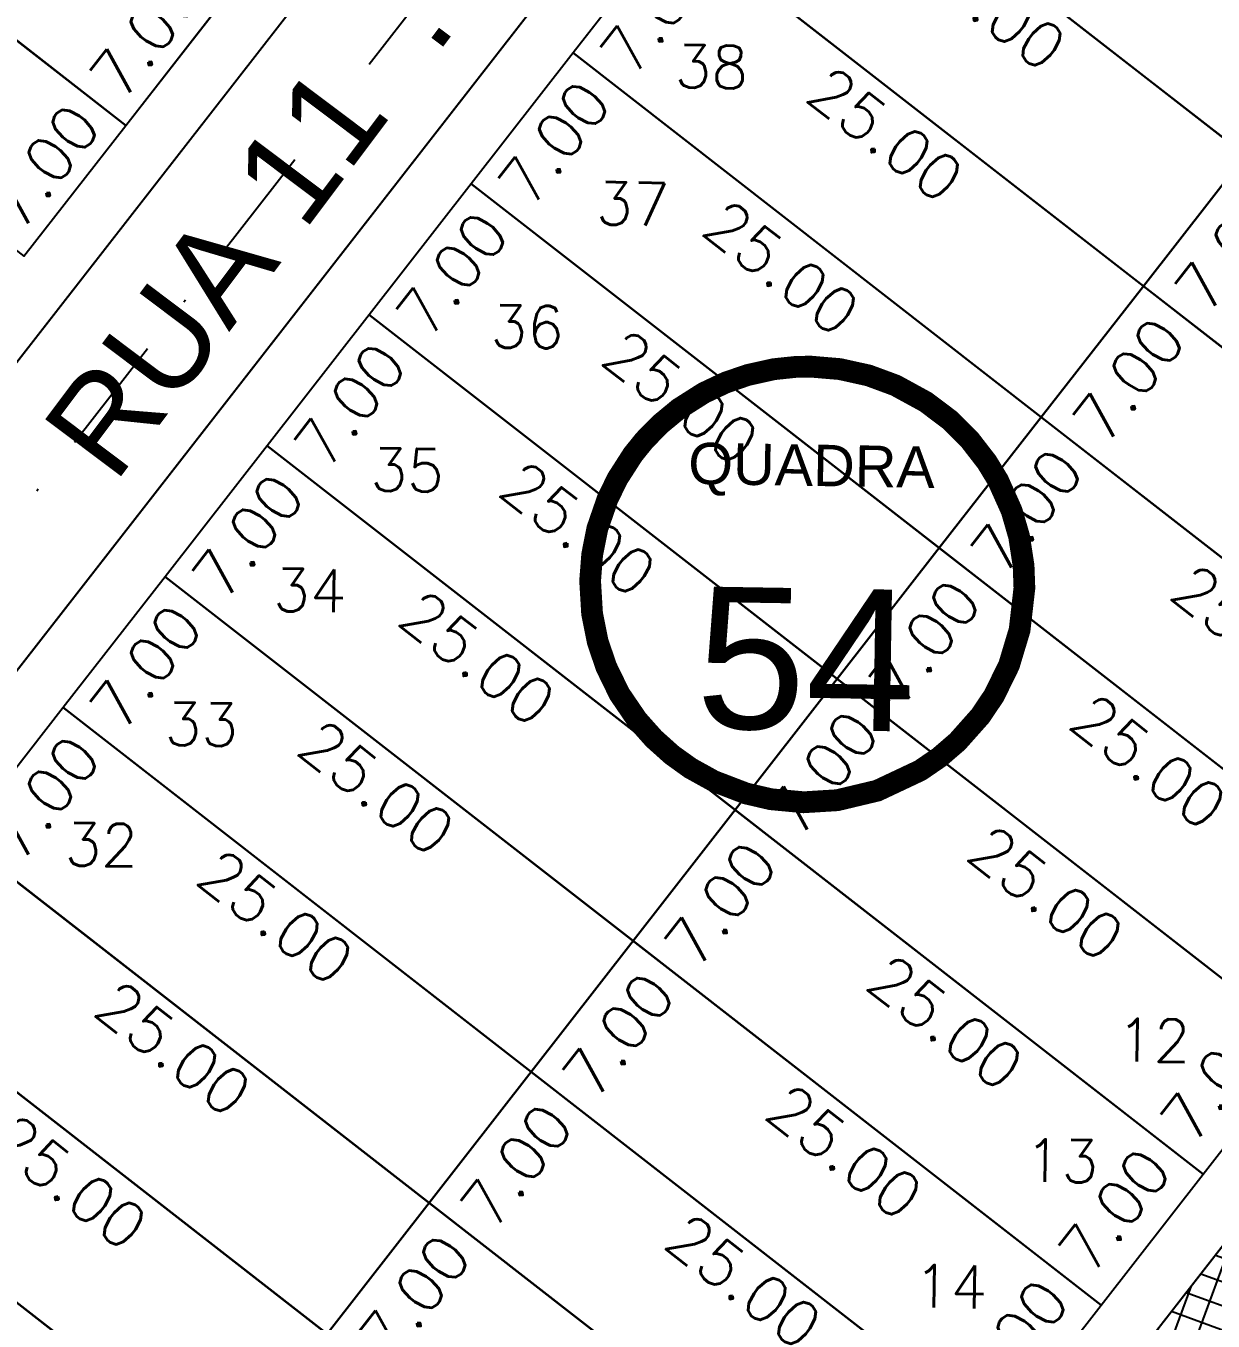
# Model space of a CAD drawing. Header units: millimetres. Extents: x -4430026 to 4783824, y 584 to 9593110.
# Drawn here: x 1982.4 to 2032.4, y 1016.2 to 1070.9 of the extents above; entities that cross this region are included whole.
import ezdxf
from ezdxf.enums import TextEntityAlignment as Align

# ---------------------------------------------------------------- set-up
doc = ezdxf.new("R2010")
doc.units = ezdxf.units.MM
doc.linetypes.add('CONTINUO', pattern=[0])
doc.linetypes.add('DASHDOT', pattern=[1, 0.5, -0.25, 0, -0.25])
for name, color, linetype in [('Bra-Rua Calçadas', 1, 'Continuous'), ('Calçada', 1, 'Continuous'), ('Cota', 8, 'Continuous'), ('EIXO DAS VIAS', 252, 'DASHDOT'), ('Lotes', 2, 'Continuous'), ('Nomes de Ruas', 3, 'Continuous'), ('Numero de lotes', 5, 'Continuous'), ('númeraçãoquadras', 4, 'Continuous'), ('Área Verde Alameda etc.', 92, 'Continuous'), ('Área Verde Geral', 98, 'Continuous')]:
    doc.layers.add(name, color=color, linetype=linetype)
doc.styles.add('arcad1', font='romans.shx')
doc.styles.add('ARIAL', font='arial.ttf', dxfattribs={"height": 0.25})
doc.styles.add('ROMANS', font='romans.shx')
doc.styles.add('STYLE1', font='sanss___.ttf')
doc.dimstyles.new('BOLA100', dxfattribs={"dimscale": 0, "dimtxt": 1.9, "dimasz": 0.18, "dimexe": 0.18, "dimexo": 0.063, "dimgap": 0, "dimtad": 1, "dimzin": 4, "dimdsep": 46, "dimtxsty": 'ROMANS', "dimcen": 0.09, "dimse1": 1, "dimse2": 1, "dimsd1": 1, "dimsd2": 1, "dimclrt": 256, "dimaunit": 1, "dimadec": 4, "dimazin": 0, "dimtfac": 1.2, "dimtix": 1, "dimtmove": 2, "dimatfit": 3, "dimfxl": 1, "dimtvp": 2, "dimtolj": 1, "dimtzin": 4, "dimarcsym": 0})
pattern_1 = [(69.82082076, (-350710.31295, -9590084.73025), (-0.894034063135, 0.32857167248), []), (159.82082076, (-350710.31295, -9590084.73025), (-0.32857167248, -0.894034063135), [])]

# ---------------------------------------------------------------- blocks, each defined once
blk = doc.blocks.new('*D2449')
at = {"layer": 'DEFPOINTS', "color": 0}
for p in [(1983.938, 1042.107), (1986.033, 1040.475), (1979.637, 1036.584)]:
    blk.add_point(p, dxfattribs=at)
at = {"layer": 'Cota', "insert": (1983.133, 1038.297), "char_height": 1.9, "attachment_point": 5, "rotation": 52.0936, "style": 'ROMANS'}
blk.add_mtext('\\A1;7.00', dxfattribs=at)
blk = doc.blocks.new('*D2450')
at = {"layer": 'DEFPOINTS', "color": 0}
for p in [(1988.239, 1047.63), (1990.334, 1045.998), (1983.938, 1042.107)]:
    blk.add_point(p, dxfattribs=at)
at = {"layer": 'Cota', "insert": (1987.434, 1043.821), "char_height": 1.9, "attachment_point": 5, "rotation": 52.0936, "style": 'ROMANS'}
blk.add_mtext('\\A1;7.00', dxfattribs=at)
blk = doc.blocks.new('*D2451')
at = {"layer": 'DEFPOINTS', "color": 0}
for p in [(1992.539, 1053.153), (1994.634, 1051.522), (1988.239, 1047.63)]:
    blk.add_point(p, dxfattribs=at)
at = {"layer": 'Cota', "insert": (1991.734, 1049.344), "char_height": 1.9, "attachment_point": 5, "rotation": 52.0936, "style": 'ROMANS'}
blk.add_mtext('\\A1;7.00', dxfattribs=at)
blk = doc.blocks.new('*D2452')
at = {"layer": 'DEFPOINTS', "color": 0}
for p in [(1996.84, 1058.676), (1998.935, 1057.045), (1992.539, 1053.153)]:
    blk.add_point(p, dxfattribs=at)
at = {"layer": 'Cota', "insert": (1996.035, 1054.867), "char_height": 1.9, "attachment_point": 5, "rotation": 52.0936, "style": 'ROMANS'}
blk.add_mtext('\\A1;7.00', dxfattribs=at)
blk = doc.blocks.new('*D2453')
at = {"layer": 'DEFPOINTS', "color": 0}
for p in [(2001.14, 1064.199), (2003.235, 1062.568), (1996.84, 1058.676)]:
    blk.add_point(p, dxfattribs=at)
at = {"layer": 'Cota', "insert": (2000.336, 1060.39), "char_height": 1.9, "attachment_point": 5, "rotation": 52.0936, "style": 'ROMANS'}
blk.add_mtext('\\A1;7.00', dxfattribs=at)
blk = doc.blocks.new('*D2454')
at = {"layer": 'DEFPOINTS', "color": 0}
for p in [(2005.441, 1069.722), (2007.536, 1068.091), (2001.14, 1064.199)]:
    blk.add_point(p, dxfattribs=at)
at = {"layer": 'Cota', "insert": (2004.636, 1065.913), "char_height": 1.9, "attachment_point": 5, "rotation": 52.0936, "style": 'ROMANS'}
blk.add_mtext('\\A1;7.00', dxfattribs=at)
blk = doc.blocks.new('*D2455')
at = {"layer": 'DEFPOINTS', "color": 0}
for p in [(2009.742, 1075.245), (2011.837, 1073.614), (2005.441, 1069.722)]:
    blk.add_point(p, dxfattribs=at)
at = {"layer": 'Cota', "insert": (2008.937, 1071.436), "char_height": 1.9, "attachment_point": 5, "rotation": 52.0936, "style": 'ROMANS'}
blk.add_mtext('\\A1;7.00', dxfattribs=at)
blk = doc.blocks.new('*D2510')
at = {"layer": 'DEFPOINTS', "color": 0}
for p in [(1986.025, 1067.097), (1986.583, 1066.663), (1982.282, 1061.14)]:
    blk.add_point(p, dxfattribs=at)
at = {"layer": 'Cota', "insert": (1983.125, 1064.919), "char_height": 1.9, "attachment_point": 5, "rotation": 52.0936, "style": 'ROMANS'}
blk.add_mtext('\\A1;7.00', dxfattribs=at)
blk = doc.blocks.new('*D2511')
at = {"layer": 'DEFPOINTS', "color": 0}
for p in [(1990.326, 1072.62), (1990.883, 1072.186), (1986.583, 1066.663)]:
    blk.add_point(p, dxfattribs=at)
at = {"layer": 'Cota', "insert": (1987.426, 1070.442), "char_height": 1.9, "attachment_point": 5, "rotation": 52.0936, "style": 'ROMANS'}
blk.add_mtext('\\A1;7.00', dxfattribs=at)
blk = doc.blocks.new('*D3019')
at = {"layer": 'DEFPOINTS', "color": 0}
for p in [(2014.042, 1080.768), (2012.475, 1078.755), (2033.768, 1065.409)]:
    blk.add_point(p, dxfattribs=at)
at = {"layer": 'Cota', "insert": (2022.921, 1071.825), "char_height": 1.9, "attachment_point": 5, "rotation": 322.0936, "style": 'ROMANS'}
blk.add_mtext('\\A1;25.00', dxfattribs=at)
blk = doc.blocks.new('*D3028')
at = {"layer": 'DEFPOINTS', "color": 0}
for p in [(2009.742, 1075.245), (2008.157, 1073.21), (2029.467, 1059.886)]:
    blk.add_point(p, dxfattribs=at)
at = {"layer": 'Cota', "insert": (2018.603, 1066.28), "char_height": 1.9, "attachment_point": 5, "rotation": 322.0936, "style": 'ROMANS'}
blk.add_mtext('\\A1;25.00', dxfattribs=at)
blk = doc.blocks.new('*D3037')
at = {"layer": 'DEFPOINTS', "color": 0}
for p in [(2005.441, 1069.722), (2003.773, 1067.58), (2025.166, 1054.363)]:
    blk.add_point(p, dxfattribs=at)
at = {"layer": 'Cota', "insert": (2014.219, 1060.649), "char_height": 1.9, "attachment_point": 5, "rotation": 322.0936, "style": 'ROMANS'}
blk.add_mtext('\\A1;25.00', dxfattribs=at)
blk = doc.blocks.new('*D3046')
at = {"layer": 'DEFPOINTS', "color": 0}
for p in [(2001.14, 1064.199), (1999.521, 1062.12), (2020.866, 1048.84)]:
    blk.add_point(p, dxfattribs=at)
at = {"layer": 'Cota', "insert": (2009.968, 1055.19), "char_height": 1.9, "attachment_point": 5, "rotation": 322.0936, "style": 'ROMANS'}
blk.add_mtext('\\A1;25.00', dxfattribs=at)
blk = doc.blocks.new('*D3055')
at = {"layer": 'DEFPOINTS', "color": 0}
for p in [(1996.84, 1058.676), (1995.204, 1056.575), (2016.565, 1043.317)]:
    blk.add_point(p, dxfattribs=at)
at = {"layer": 'Cota', "insert": (2005.65, 1049.645), "char_height": 1.9, "attachment_point": 5, "rotation": 322.0936, "style": 'ROMANS'}
blk.add_mtext('\\A1;25.00', dxfattribs=at)
blk = doc.blocks.new('*D3056')
at = {"layer": 'DEFPOINTS', "color": 0}
for p in [(1966.857, 1082.022), (1965.221, 1079.921), (1986.583, 1066.663)]:
    blk.add_point(p, dxfattribs=at)
at = {"layer": 'Cota', "insert": (1975.667, 1072.991), "char_height": 1.9, "attachment_point": 5, "rotation": 322.0936, "style": 'ROMANS'}
blk.add_mtext('\\A1;25.00', dxfattribs=at)
blk = doc.blocks.new('*D3064')
at = {"layer": 'DEFPOINTS', "color": 0}
for p in [(1992.539, 1053.153), (1990.959, 1051.123), (2012.265, 1037.794)]:
    blk.add_point(p, dxfattribs=at)
at = {"layer": 'Cota', "insert": (2001.405, 1044.193), "char_height": 1.9, "attachment_point": 5, "rotation": 322.0936, "style": 'ROMANS'}
blk.add_mtext('\\A1;25.00', dxfattribs=at)
blk = doc.blocks.new('*D3073')
at = {"layer": 'DEFPOINTS', "color": 0}
for p in [(1988.239, 1047.63), (1986.707, 1045.663), (2007.964, 1032.27)]:
    blk.add_point(p, dxfattribs=at)
at = {"layer": 'Cota', "insert": (1997.154, 1038.733), "char_height": 1.9, "attachment_point": 5, "rotation": 322.0936, "style": 'ROMANS'}
blk.add_mtext('\\A1;25.00', dxfattribs=at)
blk = doc.blocks.new('*D3082')
at = {"layer": 'DEFPOINTS', "color": 0}
for p in [(1983.938, 1042.107), (1982.456, 1040.203), (2003.663, 1026.747)]:
    blk.add_point(p, dxfattribs=at)
at = {"layer": 'Cota', "insert": (1992.902, 1033.273), "char_height": 1.9, "attachment_point": 5, "rotation": 322.0936, "style": 'ROMANS'}
blk.add_mtext('\\A1;25.00', dxfattribs=at)
blk = doc.blocks.new('*D3091')
at = {"layer": 'DEFPOINTS', "color": 0}
for p in [(1979.637, 1036.584), (1978.138, 1034.658), (1999.363, 1021.224)]:
    blk.add_point(p, dxfattribs=at)
at = {"layer": 'Cota', "insert": (1988.585, 1027.728), "char_height": 1.9, "attachment_point": 5, "rotation": 322.0936, "style": 'ROMANS'}
blk.add_mtext('\\A1;25.00', dxfattribs=at)
blk = doc.blocks.new('*D3103')
at = {"layer": 'DEFPOINTS', "color": 0}
for p in [(1975.337, 1031.06), (1973.754, 1029.028), (1995.062, 1015.701)]:
    blk.add_point(p, dxfattribs=at)
at = {"layer": 'Cota', "insert": (1984.201, 1022.098), "char_height": 1.9, "attachment_point": 5, "rotation": 322.0936, "style": 'ROMANS'}
blk.add_mtext('\\A1;25.00', dxfattribs=at)
blk = doc.blocks.new('*D3110')
at = {"layer": 'DEFPOINTS', "color": 0}
for p in [(1971.036, 1025.537), (1969.503, 1023.568), (1990.762, 1010.178)]:
    blk.add_point(p, dxfattribs=at)
at = {"layer": 'Cota', "insert": (1979.949, 1016.638), "char_height": 1.9, "attachment_point": 5, "rotation": 322.0936, "style": 'ROMANS'}
blk.add_mtext('\\A1;25.00', dxfattribs=at)
blk = doc.blocks.new('*D3117')
at = {"layer": 'DEFPOINTS', "color": 0}
for p in [(1966.736, 1020.014), (1965.119, 1017.938), (1986.461, 1004.655)]:
    blk.add_point(p, dxfattribs=at)
at = {"layer": 'Cota', "insert": (1975.565, 1011.008), "char_height": 1.9, "attachment_point": 5, "rotation": 322.0936, "style": 'ROMANS'}
blk.add_mtext('\\A1;25.00', dxfattribs=at)
blk = doc.blocks.new('*D5445')
at = {"layer": 'DEFPOINTS', "color": 0}
for p in [(2026.859, 1017.557), (2027.689, 1016.911), (2023.389, 1011.388)]:
    blk.add_point(p, dxfattribs=at)
at = {"layer": 'Cota', "insert": (2023.96, 1015.379), "char_height": 1.9, "attachment_point": 5, "rotation": 52.0936, "style": 'ROMANS'}
blk.add_mtext('\\A1;7.00', dxfattribs=at)
blk = doc.blocks.new('*D5446')
at = {"layer": 'DEFPOINTS', "color": 0}
for p in [(2031.16, 1023.08), (2031.99, 1022.434), (2027.689, 1016.911)]:
    blk.add_point(p, dxfattribs=at)
at = {"layer": 'Cota', "insert": (2028.26, 1020.903), "char_height": 1.9, "attachment_point": 5, "rotation": 52.0936, "style": 'ROMANS'}
blk.add_mtext('\\A1;7.00', dxfattribs=at)
blk = doc.blocks.new('*D5447')
at = {"layer": 'DEFPOINTS', "color": 0}
for p in [(2035.461, 1028.604), (2036.291, 1027.957), (2031.99, 1022.434)]:
    blk.add_point(p, dxfattribs=at)
at = {"layer": 'Cota', "insert": (2032.561, 1026.426), "char_height": 1.9, "attachment_point": 5, "rotation": 52.0936, "style": 'ROMANS'}
blk.add_mtext('\\A1;7.00', dxfattribs=at)
blk = doc.blocks.new('*D5458')
at = {"layer": 'DEFPOINTS', "color": 0}
for p in [(1999.363, 1021.224), (2001.652, 1019.442), (1995.062, 1015.701)]:
    blk.add_point(p, dxfattribs=at)
at = {"layer": 'Cota', "insert": (1998.752, 1017.264), "char_height": 1.9, "attachment_point": 5, "rotation": 52.0936, "style": 'ROMANS'}
blk.add_mtext('\\A1;7.00', dxfattribs=at)
blk = doc.blocks.new('*D5459')
at = {"layer": 'DEFPOINTS', "color": 0}
for p in [(2003.663, 1026.747), (2005.953, 1024.965), (1999.363, 1021.224)]:
    blk.add_point(p, dxfattribs=at)
at = {"layer": 'Cota', "insert": (2003.053, 1022.787), "char_height": 1.9, "attachment_point": 5, "rotation": 52.0936, "style": 'ROMANS'}
blk.add_mtext('\\A1;7.00', dxfattribs=at)
blk = doc.blocks.new('*D5460')
at = {"layer": 'DEFPOINTS', "color": 0}
for p in [(2007.964, 1032.27), (2010.253, 1030.488), (2003.663, 1026.747)]:
    blk.add_point(p, dxfattribs=at)
at = {"layer": 'Cota', "insert": (2007.353, 1028.31), "char_height": 1.9, "attachment_point": 5, "rotation": 52.0936, "style": 'ROMANS'}
blk.add_mtext('\\A1;7.00', dxfattribs=at)
blk = doc.blocks.new('*D5461')
at = {"layer": 'DEFPOINTS', "color": 0}
for p in [(2012.265, 1037.794), (2014.554, 1036.011), (2007.964, 1032.27)]:
    blk.add_point(p, dxfattribs=at)
at = {"layer": 'Cota', "insert": (2011.654, 1033.833), "char_height": 1.9, "attachment_point": 5, "rotation": 52.0936, "style": 'ROMANS'}
blk.add_mtext('\\A1;7.00', dxfattribs=at)
blk = doc.blocks.new('*D5462')
at = {"layer": 'DEFPOINTS', "color": 0}
for p in [(2016.565, 1043.317), (2018.854, 1041.534), (2012.265, 1037.794)]:
    blk.add_point(p, dxfattribs=at)
at = {"layer": 'Cota', "insert": (2015.955, 1039.356), "char_height": 1.9, "attachment_point": 5, "rotation": 52.0936, "style": 'ROMANS'}
blk.add_mtext('\\A1;7.00', dxfattribs=at)
blk = doc.blocks.new('*D5463')
at = {"layer": 'DEFPOINTS', "color": 0}
for p in [(2020.866, 1048.84), (2023.155, 1047.057), (2016.565, 1043.317)]:
    blk.add_point(p, dxfattribs=at)
at = {"layer": 'Cota', "insert": (2020.255, 1044.879), "char_height": 1.9, "attachment_point": 5, "rotation": 52.0936, "style": 'ROMANS'}
blk.add_mtext('\\A1;7.00', dxfattribs=at)
blk = doc.blocks.new('*D5464')
at = {"layer": 'DEFPOINTS', "color": 0}
for p in [(2025.166, 1054.363), (2027.456, 1052.58), (2020.866, 1048.84)]:
    blk.add_point(p, dxfattribs=at)
at = {"layer": 'Cota', "insert": (2024.556, 1050.402), "char_height": 1.9, "attachment_point": 5, "rotation": 52.0936, "style": 'ROMANS'}
blk.add_mtext('\\A1;7.00', dxfattribs=at)
blk = doc.blocks.new('*D5465')
at = {"layer": 'DEFPOINTS', "color": 0}
for p in [(2029.467, 1059.886), (2031.756, 1058.103), (2025.166, 1054.363)]:
    blk.add_point(p, dxfattribs=at)
at = {"layer": 'Cota', "insert": (2028.856, 1055.926), "char_height": 1.9, "attachment_point": 5, "rotation": 52.0936, "style": 'ROMANS'}
blk.add_mtext('\\A1;7.00', dxfattribs=at)
blk = doc.blocks.new('*D5466')
at = {"layer": 'DEFPOINTS', "color": 0}
for p in [(2033.768, 1065.409), (2036.057, 1063.627), (2029.467, 1059.886)]:
    blk.add_point(p, dxfattribs=at)
at = {"layer": 'Cota', "insert": (2033.157, 1061.449), "char_height": 1.9, "attachment_point": 5, "rotation": 52.0936, "style": 'ROMANS'}
blk.add_mtext('\\A1;7.00', dxfattribs=at)
blk = doc.blocks.new('*D5473')
at = {"layer": 'DEFPOINTS', "color": 0}
for p in [(2029.467, 1059.886), (2049.192, 1044.527), (2047.608, 1042.491)]:
    blk.add_point(p, dxfattribs=at)
at = {"layer": 'Cota', "insert": (2038.329, 1050.92), "char_height": 1.9, "attachment_point": 5, "rotation": 322.0936, "style": 'ROMANS'}
blk.add_mtext('\\A1;25.00', dxfattribs=at)
blk = doc.blocks.new('*D5474')
at = {"layer": 'DEFPOINTS', "color": 0}
for p in [(2025.166, 1054.363), (2044.892, 1039.003), (2043.223, 1036.861)]:
    blk.add_point(p, dxfattribs=at)
at = {"layer": 'Cota', "insert": (2033.944, 1045.29), "char_height": 1.9, "attachment_point": 5, "rotation": 322.0936, "style": 'ROMANS'}
blk.add_mtext('\\A1;25.00', dxfattribs=at)
blk = doc.blocks.new('*D5475')
at = {"layer": 'DEFPOINTS', "color": 0}
for p in [(2020.866, 1048.84), (2040.591, 1033.48), (2038.972, 1031.401)]:
    blk.add_point(p, dxfattribs=at)
at = {"layer": 'Cota', "insert": (2029.693, 1039.83), "char_height": 1.9, "attachment_point": 5, "rotation": 322.0936, "style": 'ROMANS'}
blk.add_mtext('\\A1;25.00', dxfattribs=at)
blk = doc.blocks.new('*D5476')
at = {"layer": 'DEFPOINTS', "color": 0}
for p in [(2016.565, 1043.317), (2036.291, 1027.957), (2034.654, 1025.856)]:
    blk.add_point(p, dxfattribs=at)
at = {"layer": 'Cota', "insert": (2025.375, 1034.285), "char_height": 1.9, "attachment_point": 5, "rotation": 322.0936, "style": 'ROMANS'}
blk.add_mtext('\\A1;25.00', dxfattribs=at)
blk = doc.blocks.new('*D5477')
at = {"layer": 'DEFPOINTS', "color": 0}
for p in [(2012.265, 1037.794), (2031.99, 1022.434), (2030.409, 1020.404)]:
    blk.add_point(p, dxfattribs=at)
at = {"layer": 'Cota', "insert": (2021.13, 1028.834), "char_height": 1.9, "attachment_point": 5, "rotation": 322.0936, "style": 'ROMANS'}
blk.add_mtext('\\A1;25.00', dxfattribs=at)
blk = doc.blocks.new('*D5478')
at = {"layer": 'DEFPOINTS', "color": 0}
for p in [(2007.964, 1032.27), (2027.689, 1016.911), (2026.158, 1014.944)]:
    blk.add_point(p, dxfattribs=at)
at = {"layer": 'Cota', "insert": (2016.879, 1023.374), "char_height": 1.9, "attachment_point": 5, "rotation": 322.0936, "style": 'ROMANS'}
blk.add_mtext('\\A1;25.00', dxfattribs=at)
blk = doc.blocks.new('*D5479')
at = {"layer": 'DEFPOINTS', "color": 0}
for p in [(2003.663, 1026.747), (2023.389, 1011.388), (2021.907, 1009.485)]:
    blk.add_point(p, dxfattribs=at)
at = {"layer": 'Cota', "insert": (2012.628, 1017.914), "char_height": 1.9, "attachment_point": 5, "rotation": 322.0936, "style": 'ROMANS'}
blk.add_mtext('\\A1;25.00', dxfattribs=at)
blk = doc.blocks.new('*D5480')
at = {"layer": 'DEFPOINTS', "color": 0}
for p in [(1999.363, 1021.224), (2019.088, 1005.865), (2017.589, 1003.94)]:
    blk.add_point(p, dxfattribs=at)
at = {"layer": 'Cota', "insert": (2008.31, 1012.369), "char_height": 1.9, "attachment_point": 5, "rotation": 322.0936, "style": 'ROMANS'}
blk.add_mtext('\\A1;25.00', dxfattribs=at)
blk = doc.blocks.new('*D7506')
at = {"layer": 'DEFPOINTS', "color": 0}
for p in [(2076.61, 1075.669), (2078.377, 1074.293), (1983.328, 955.871)]:
    blk.add_point(p, dxfattribs=at)
at = {"layer": 'Cota', "insert": (2024.153, 1005.728), "char_height": 1.9, "attachment_point": 5, "rotation": 52.0936, "style": 'ROMANS'}
blk.add_mtext('\\A1;151.83', dxfattribs=at)
blk = doc.blocks.new('*D7507')
at = {"layer": 'DEFPOINTS', "color": 0}
for p in [(2076.636, 1068.15), (2076.92, 1067.929), (1990.908, 957.467)]:
    blk.add_point(p, dxfattribs=at)
at = {"layer": 'Cota', "insert": (2032.881, 1013.503), "char_height": 1.9, "attachment_point": 5, "rotation": 52.0936, "style": 'ROMANS'}
blk.add_mtext('\\A1;140.00', dxfattribs=at)
blk = doc.blocks.new('*D7508')
at = {"layer": 'DEFPOINTS', "color": 0}
for p in [(2083.232, 1063.014), (2085.005, 1061.634), (1997.22, 952.552)]:
    blk.add_point(p, dxfattribs=at)
at = {"layer": 'Cota', "insert": (2034.573, 998.216), "char_height": 1.9, "attachment_point": 5, "rotation": 52.0936, "style": 'ROMANS'}
blk.add_mtext('\\A1;140.00', dxfattribs=at)
blk = doc.blocks.new('*D7509')
at = {"layer": 'DEFPOINTS', "color": 0}
for p in [(2090.51, 1064.845), (2090.812, 1064.61), (1997.531, 944.812)]:
    blk.add_point(p, dxfattribs=at)
at = {"layer": 'Cota', "insert": (2043.12, 1005.53), "char_height": 1.9, "attachment_point": 5, "rotation": 52.0936, "style": 'ROMANS'}
blk.add_mtext('\\A1;151.83', dxfattribs=at)
blk = doc.blocks.new('NUM_quadra')
at = {"color": 6, "const_width": 0.02}
blk.add_lwpolyline([(-0.0134, 0.1996), (-0.034, 0.1971), (-0.0579, 0.1914), (-0.0779, 0.1842), (-0.0981, 0.1743), (-0.1208, 0.1594), (-0.1377, 0.145), (-0.1521, 0.1299), (-0.1625, 0.1166), (-0.1764, 0.0942), (-0.1852, 0.0754), (-0.1941, 0.0483), (-0.1985, 0.0243), (-0.2, 0), (-0.1977, -0.0299), (-0.1921, -0.0556), (-0.1839, -0.0786), (-0.1713, -0.1033), (-0.1546, -0.1269), (-0.1389, -0.1439), (-0.1219, -0.1586), (-0.1046, -0.1705), (-0.0831, -0.1819), (-0.0531, -0.1928), (-0.0302, -0.1977), (0, -0.2), (0.0309, -0.1976), (0.0677, -0.1882), (0.1069, -0.169), (0.124, -0.1569), (0.1407, -0.1421), (0.1614, -0.1181), (0.1737, -0.0992), (0.187, -0.071), (0.1962, -0.0386), (0.2, 0), (0.1989, 0.0205), (0.1943, 0.0473), (0.1871, 0.0707), (0.1741, 0.0984), (0.1635, 0.1151), (0.1472, 0.1354), (0.1285, 0.1533), (0.1063, 0.1694), (0.0782, 0.1841), (0.0533, 0.1928), (0.0267, 0.1982), (0, 0.2)], close=True, dxfattribs=at)
blk.add_circle((0, 0), 0.2)
at = {"color": 3, "insert": (-0.1114, 0.1285), "char_height": 0.038, "width": 0.2663, "attachment_point": 1, "style": 'STYLE1'}
blk.add_mtext('\\fArial|b0|i0|c0|p34;QUADRA', dxfattribs=at)
at = {"color": 3, "style": 'STYLE1'}
blk.add_attdef('00', text='', height=0.13, dxfattribs=at).set_placement((0, -0.1335), align=Align.CENTER)

msp = doc.modelspace()

# ---------------------------------------------------------------- hatches: boundary and pattern name
at = {"layer": 'Área Verde Alameda etc.'}
h = msp.add_hatch(dxfattribs=at)
h.set_pattern_fill('ANSI37', color=256, scale=0.3, angle=24.8208, style=0)
h.set_pattern_definition(pattern_1)
edge = h.paths.add_edge_path()
edge.add_line((2076.61, 1075.669), (1983.328, 955.871))
edge.add_arc((1986.174, 961.153), 6, 241.6876, 322.0936)
edge.add_line((1990.908, 957.467), (2076.92, 1067.929))
edge.add_arc((2072.186, 1071.615), 6, 322.0936, 402.4995)
h = msp.add_hatch(dxfattribs=at)
h.set_pattern_fill('ANSI37', color=256, scale=0.3, angle=24.8208, style=0)
h.set_pattern_definition(pattern_1)
edge = h.paths.add_edge_path()
edge.add_line((2083.232, 1063.014), (1997.22, 952.552))
edge.add_arc((2001.954, 948.865), 6, 142.0936, 222.4995)
edge.add_line((1997.531, 944.812), (2090.812, 1064.61))
edge.add_arc((2087.967, 1059.328), 6, 61.6876, 142.0936)
at = {"layer": 'Área Verde Geral'}
h = msp.add_hatch(dxfattribs=at)
h.set_pattern_fill('ANSI37', color=256, scale=0.3, angle=24.8208, style=0)
h.set_pattern_definition(pattern_1)
edge = h.paths.add_edge_path()
edge.add_arc((1861.562, 1234.994), 4, 359.7053, 412.0936)
edge.add_line((1864.02, 1238.15), (1765.654, 1314.743))
edge.add_arc((1739.476, 1280.231), 43.318, 52.8195, 53.5339)
edge.add_arc((1741.08, 1283.174), 40, 52.0936, 52.876, ccw=False)
edge.add_arc((1741.08, 1283.174), 40, 52.0936, 52.876)
edge.add_arc((1739.476, 1280.231), 43.318, 53.5339, 69.2858)
edge.add_arc((1741.08, 1283.174), 40, 69.9437, 89.9358)
edge.add_arc((1741.601, 1286.125), 37.052, 90.7085, 90.7367, ccw=False)
edge.add_line((1741.143, 1323.174), (1697.985, 1323.396))
edge.add_line((1697.985, 1323.396), (1694.053, 1315.273))
edge.add_line((1694.053, 1315.273), (1807.75, 1178.603))
edge.add_line((1807.75, 1178.603), (1894.98, 896.706))
edge.add_line((1894.98, 896.706), (1950.571, 824.298))
edge.add_line((1950.571, 824.298), (2017.449, 783.626))
edge.add_line((2017.449, 783.626), (2115.572, 797.537))
edge.add_line((2115.572, 797.537), (2114.466, 803.658))
edge.add_arc((2002.777, 783.463), 113.5, 10.24925, 52.09372)
edge.add_line((2072.508, 873.016), (2072.508, 873.016))
edge.add_line((2072.508, 873.016), (1944.686, 972.546))
edge.add_arc((2071.554, 1135.477), 206.5, 185.8906, 232.09358, ccw=False)
edge.add_arc((2071.553, 1135.486), 206.5, 179.70531, 185.89309, ccw=False)
edge.add_line((1865.056, 1136.548), (1865.562, 1234.973))

# ---------------------------------------------------------------- linework, layer by layer
at = {"layer": 'Bra-Rua Calçadas'}
msp.add_line((1983.328, 955.871), (2076.61, 1075.669), dxfattribs=at)
msp.add_lwpolyline([(2076.61, 1075.669), (1983.328, 955.871, 0.365977), (1990.908, 957.467), (2076.92, 1067.929, 0.365977)], format="xyb", close=True, dxfattribs=at)
at = {"layer": 'Calçada', "lineweight": -3}
for p, q in [((1938.554, 1000.912), (2023.267, 1109.706)), ((1938.554, 1000.912), (2023.267, 1109.706)), ((2029.579, 1104.791), (1943.678, 994.471)), ((2029.579, 1104.791), (1943.678, 994.471))]:
    msp.add_line(p, q, dxfattribs=at)
for points in [[(2023.267, 1109.706, 0.414214), (2022.219, 1118.127), (1988.292, 1144.545, 0.414214), (1979.871, 1143.497), (1902.382, 1043.98, 0.30559), (1901.923, 1037.288, 0.058859), (1929.47, 1000.466, 0.458657), (1938.554, 1000.912)], [(2023.267, 1109.706, 0.414214), (2022.219, 1118.127), (1988.292, 1144.545, 0.414214), (1979.871, 1143.497), (1902.382, 1043.98, 0.30559), (1901.923, 1037.288, 0.058859), (1929.47, 1000.466, 0.458657), (1938.554, 1000.912)], [(2076.92, 1067.929, 0.414214), (2075.873, 1076.349), (2038, 1105.839, 0.414214), (2029.579, 1104.791), (1943.678, 994.471, 0.401524), (1944.523, 986.216, 0.01088), (1951.137, 980.83), (1982.488, 956.419, 0.414214), (1990.908, 957.467)], [(2076.92, 1067.929, 0.414214), (2075.873, 1076.349), (2038, 1105.839, 0.414214), (2029.579, 1104.791), (1943.678, 994.471, 0.401524), (1944.523, 986.216, 0.01088), (1951.137, 980.83), (1982.488, 956.419, 0.414214), (1990.908, 957.467)]]:
    msp.add_lwpolyline(points, format="xyb", close=True, dxfattribs=at)
at = {"layer": 'EIXO DAS VIAS', "ltscale": 10}
msp.add_line((1934.781, 989.556, 103.708), (2032.567, 1115.139, 103.708), dxfattribs=at)
at = {"layer": 'Lotes', "lineweight": -3}
for p, q in [((1986.583, 1066.663), (1947.132, 1097.381)), ((2053.493, 1050.05), (2014.042, 1080.768)), ((2049.192, 1044.527), (2009.742, 1075.245)), ((2044.892, 1039.003), (2005.441, 1069.722)), ((2040.591, 1033.48), (2001.14, 1064.199)), ((2036.291, 1027.957), (1996.84, 1058.676)), ((2031.99, 1022.434), (1992.539, 1053.153)), ((2027.689, 1016.911), (1988.239, 1047.63)), ((2023.389, 1011.388), (1983.938, 1042.107)), ((2019.088, 1005.865), (1979.637, 1036.584)), ((2014.788, 1000.342), (1975.337, 1031.06)), ((2010.487, 994.819), (1971.036, 1025.537))]:
    msp.add_line(p, q, dxfattribs=at)
at = {"layer": 'Lotes', "linetype": 'CONTINUO', "lineweight": -3}
for p, q in [((1986.583, 1066.663), (1966.857, 1082.022)), ((1966.857, 1082.022), (1986.583, 1066.663)), ((2014.042, 1080.768), (2033.768, 1065.409)), ((2033.768, 1065.409), (2014.042, 1080.768)), ((2009.742, 1075.245), (2005.441, 1069.722)), ((2009.742, 1075.245), (2029.467, 1059.886)), ((2029.467, 1059.886), (2009.742, 1075.245)), ((1986.583, 1066.663), (1990.883, 1072.186)), ((2005.441, 1069.722), (2001.14, 1064.199)), ((2005.441, 1069.722), (2025.166, 1054.363)), ((2025.166, 1054.363), (2005.441, 1069.722)), ((1982.282, 1061.14), (1986.583, 1066.663)), ((2029.467, 1059.886), (2033.768, 1065.409)), ((2033.768, 1065.409), (2029.467, 1059.886)), ((2001.14, 1064.199), (1996.84, 1058.676)), ((2001.14, 1064.199), (2020.866, 1048.84)), ((2020.866, 1048.84), (2001.14, 1064.199)), ((2025.166, 1054.363), (2029.467, 1059.886)), ((2029.467, 1059.886), (2025.166, 1054.363)), ((2029.467, 1059.886), (2049.192, 1044.527)), ((2049.192, 1044.527), (2029.467, 1059.886)), ((1996.84, 1058.676), (1992.539, 1053.153)), ((1996.84, 1058.676), (2016.565, 1043.317)), ((2016.565, 1043.317), (1996.84, 1058.676)), ((2020.866, 1048.84), (2025.166, 1054.363)), ((2025.166, 1054.363), (2020.866, 1048.84)), ((2025.166, 1054.363), (2044.892, 1039.003)), ((2044.892, 1039.003), (2025.166, 1054.363)), ((1992.539, 1053.153), (1988.239, 1047.63)), ((1992.539, 1053.153), (2012.265, 1037.794)), ((2012.265, 1037.794), (1992.539, 1053.153)), ((2016.565, 1043.317), (2020.866, 1048.84)), ((2020.866, 1048.84), (2016.565, 1043.317)), ((2020.866, 1048.84), (2040.591, 1033.48)), ((2040.591, 1033.48), (2020.866, 1048.84)), ((1988.239, 1047.63), (1983.938, 1042.107)), ((1988.239, 1047.63), (2007.964, 1032.27)), ((2007.964, 1032.27), (1988.239, 1047.63)), ((2012.265, 1037.794), (2016.565, 1043.317)), ((2016.565, 1043.317), (2012.265, 1037.794)), ((2016.565, 1043.317), (2036.291, 1027.957)), ((2036.291, 1027.957), (2016.565, 1043.317)), ((1983.938, 1042.107), (1979.637, 1036.584)), ((1983.938, 1042.107), (2003.663, 1026.747)), ((2003.663, 1026.747), (1983.938, 1042.107)), ((2007.964, 1032.27), (2012.265, 1037.794)), ((2012.265, 1037.794), (2007.964, 1032.27)), ((2012.265, 1037.794), (2031.99, 1022.434)), ((2031.99, 1022.434), (2012.265, 1037.794)), ((1979.637, 1036.584), (1999.363, 1021.224)), ((1999.363, 1021.224), (1979.637, 1036.584)), ((2003.663, 1026.747), (2007.964, 1032.27)), ((2007.964, 1032.27), (2003.663, 1026.747)), ((2007.964, 1032.27), (2027.689, 1016.911)), ((2027.689, 1016.911), (2007.964, 1032.27)), ((1975.337, 1031.06), (1995.062, 1015.701)), ((1995.062, 1015.701), (1975.337, 1031.06)), ((1999.363, 1021.224), (2003.663, 1026.747)), ((2003.663, 1026.747), (1999.363, 1021.224)), ((2003.663, 1026.747), (2023.389, 1011.388)), ((2023.389, 1011.388), (2003.663, 1026.747)), ((1971.036, 1025.537), (1990.762, 1010.178)), ((1990.762, 1010.178), (1971.036, 1025.537)), ((1995.062, 1015.701), (1999.363, 1021.224)), ((1999.363, 1021.224), (1995.062, 1015.701)), ((1999.363, 1021.224), (2019.088, 1005.865)), ((2019.088, 1005.865), (1999.363, 1021.224))]:
    msp.add_line(p, q, dxfattribs=at)
at = {"layer": 'Lotes'}
for p, q in [((2033.768, 1065.409), (2029.467, 1059.886)), ((2029.467, 1059.886), (2025.166, 1054.363)), ((2049.192, 1044.527), (2029.467, 1059.886)), ((2029.467, 1059.886), (2049.192, 1044.527)), ((2025.166, 1054.363), (2020.866, 1048.84)), ((2044.892, 1039.003), (2025.166, 1054.363)), ((2025.166, 1054.363), (2044.892, 1039.003)), ((2020.866, 1048.84), (2016.565, 1043.317)), ((2040.591, 1033.48), (2020.866, 1048.84)), ((2020.866, 1048.84), (2040.591, 1033.48)), ((2016.565, 1043.317), (2012.265, 1037.794)), ((2036.291, 1027.957), (2016.565, 1043.317)), ((2016.565, 1043.317), (2036.291, 1027.957)), ((2012.265, 1037.794), (2007.964, 1032.27)), ((2031.99, 1022.434), (2012.265, 1037.794)), ((2012.265, 1037.794), (2031.99, 1022.434)), ((2007.964, 1032.27), (2003.663, 1026.747)), ((2027.689, 1016.911), (2007.964, 1032.27)), ((2007.964, 1032.27), (2027.689, 1016.911)), ((2003.663, 1026.747), (1999.363, 1021.224)), ((2023.389, 1011.388), (2003.663, 1026.747)), ((2003.663, 1026.747), (2023.389, 1011.388)), ((1999.363, 1021.224), (1995.062, 1015.701)), ((2019.088, 1005.865), (1999.363, 1021.224)), ((1999.363, 1021.224), (2019.088, 1005.865))]:
    msp.add_line(p, q, dxfattribs=at)
for points in [[(1971.158, 1087.545), (1966.857, 1082.022), (1986.583, 1066.663), (1990.883, 1072.186)], [(2032.545, 1075.233), (2027.022, 1079.533), (2018.343, 1086.291), (2014.042, 1080.768), (2033.768, 1065.409), (2038.068, 1070.932)], [(1966.857, 1082.022), (1962.557, 1076.499), (1982.282, 1061.14), (1986.583, 1066.663)], [(2014.042, 1080.768), (2009.742, 1075.245), (2029.467, 1059.886), (2033.768, 1065.409)], [(2009.742, 1075.245), (2005.441, 1069.722), (2025.166, 1054.363), (2029.467, 1059.886)], [(2005.441, 1069.722), (2001.14, 1064.199), (2020.866, 1048.84), (2025.166, 1054.363)], [(2033.768, 1065.409), (2029.467, 1059.886), (2049.192, 1044.527), (2053.493, 1050.05)], [(2001.14, 1064.199), (1996.84, 1058.676), (2016.565, 1043.317), (2020.866, 1048.84)], [(2029.467, 1059.886), (2025.166, 1054.363), (2044.892, 1039.003), (2049.192, 1044.527)], [(1996.84, 1058.676), (1992.539, 1053.153), (2012.265, 1037.794), (2016.565, 1043.317)], [(2025.166, 1054.363), (2020.866, 1048.84), (2040.591, 1033.48), (2044.892, 1039.003)], [(1992.539, 1053.153), (1988.239, 1047.63), (2007.964, 1032.27), (2012.265, 1037.794)], [(2020.866, 1048.84), (2016.565, 1043.317), (2036.291, 1027.957), (2040.591, 1033.48)], [(1988.239, 1047.63), (1983.938, 1042.107), (2003.663, 1026.747), (2007.964, 1032.27)], [(2016.565, 1043.317), (2012.265, 1037.794), (2031.99, 1022.434), (2036.291, 1027.957)], [(1983.938, 1042.107), (1979.637, 1036.584), (1999.363, 1021.224), (2003.663, 1026.747)], [(2012.265, 1037.794), (2007.964, 1032.27), (2027.689, 1016.911), (2031.99, 1022.434)], [(1979.637, 1036.584), (1975.337, 1031.06), (1995.062, 1015.701), (1999.363, 1021.224)], [(2007.964, 1032.27), (2003.663, 1026.747), (2023.389, 1011.388), (2027.689, 1016.911)], [(1975.337, 1031.06), (1971.036, 1025.537), (1990.762, 1010.178), (1995.062, 1015.701)], [(2003.663, 1026.747), (1999.363, 1021.224), (2019.088, 1005.865), (2023.389, 1011.388)], [(1971.036, 1025.537), (1966.736, 1020.014), (1986.461, 1004.655), (1990.762, 1010.178)], [(1999.363, 1021.224), (1995.062, 1015.701), (2014.788, 1000.342), (2019.088, 1005.865)]]:
    msp.add_lwpolyline(points, close=True, dxfattribs=at)
at = {"layer": 'Área Verde Alameda etc.'}
msp.add_line((1983.328, 955.871), (2076.61, 1075.669), dxfattribs=at)
msp.add_lwpolyline([(2076.61, 1075.669), (1983.328, 955.871, 0.365977), (1990.908, 957.467), (2076.92, 1067.929, 0.365977)], format="xyb", close=True, dxfattribs=at)

# ---------------------------------------------------------------- block references
at = {"layer": 'númeraçãoquadras', "linetype": 'ByBlock', "extrusion": (0.084411, -0.001453, 0.99643)}
ref = msp.add_blockref('NUM_quadra', (1081.832, -1981.031, 272.67), dxfattribs=dict(at, xscale=45.93175888075766, yscale=45.93175888024863, zscale=45.93175853019476, rotation=270.0385460294471))
ref.add_attrib('00', '54', dxfattribs={"layer": '0', "color": 3, "extrusion": (0.084411, -0.001453, 0.99643), "height": 5.9711, "rotation": 270.0385, "style": 'STYLE1'}).set_placement((1075.702, -1981.035, 272.67), align=Align.CENTER)

# ---------------------------------------------------------------- texts
at = {"layer": 'Nomes de Ruas', "extrusion": (-0.066244, -0.055846, 0.996239), "style": 'ARIAL'}
msp.add_text('RUA 11  .', height=4, rotation=102.9675, dxfattribs=at).set_placement((471.544, 2199.259, -191.198), align=Align.MIDDLE_CENTER)
at = {"layer": 'Numero de lotes', "style": 'arcad1'}
for s, p in [('38', (2011.265, 1069.136, 103.708)), ('37', (2007.951, 1063.354, 103.708)), ('36', (2003.501, 1058.166, 103.708)), ('35', (1998.445, 1052.13, 103.708)), ('34', (1994.341, 1047.049, 103.708)), ('33', (1989.768, 1041.405, 103.708)), ('32', (1985.549, 1036.326, 103.708)), ('12', (2029.9, 1028.078, 103.708)), ('13', (2026.025, 1022.993, 103.708)), ('14', (2021.343, 1017.694, 103.708))]:
    msp.add_text(s, height=1.8, rotation=358.9754, dxfattribs=at).set_placement(p, align=Align.MIDDLE_CENTER)

# ---------------------------------------------------------------- dimensions: what is measured, and where the dimension line sits
at = {"layer": 'Cota'}
for base, p1, p2, angle, picture, middle in [((1965.221, 1079.921), (1986.583, 1066.663), (1966.857, 1082.022), 322.0936, '*D3056', (1975.667, 1072.991)), ((2012.475, 1078.755), (2033.768, 1065.409), (2014.042, 1080.768), 322.0936, '*D3019', (2022.921, 1071.825)), ((2011.837, 1073.614), (2005.441, 1069.722), (2009.742, 1075.245), 232.0936, '*D2455', (2008.937, 1071.436)), ((2008.157, 1073.21), (2029.467, 1059.886), (2009.742, 1075.245), 322.0936, '*D3028', (2018.603, 1066.28)), ((1990.326, 1072.62), (1986.583, 1066.663), (1990.883, 1072.186), 232.0936, '*D2511', (1987.426, 1070.442)), ((2007.536, 1068.091), (2001.14, 1064.199), (2005.441, 1069.722), 232.0936, '*D2454', (2004.636, 1065.913)), ((2003.773, 1067.58), (2025.166, 1054.363), (2005.441, 1069.722), 322.0936, '*D3037', (2014.219, 1060.649)), ((1986.025, 1067.097), (1982.282, 1061.14), (1986.583, 1066.663), 232.0936, '*D2510', (1983.125, 1064.919)), ((2036.057, 1063.627), (2029.467, 1059.886), (2033.768, 1065.409), 232.0936, '*D5466', (2033.157, 1061.449)), ((2003.235, 1062.568), (1996.84, 1058.676), (2001.14, 1064.199), 232.0936, '*D2453', (2000.336, 1060.39)), ((1999.521, 1062.12), (2020.866, 1048.84), (2001.14, 1064.199), 322.0936, '*D3046', (2009.968, 1055.19)), ((2031.756, 1058.103), (2025.166, 1054.363), (2029.467, 1059.886), 232.0936, '*D5465', (2028.856, 1055.926)), ((2047.608, 1042.491), (2029.467, 1059.886), (2049.192, 1044.527), 322.0936, '*D5473', (2038.329, 1050.92)), ((1998.935, 1057.045), (1992.539, 1053.153), (1996.84, 1058.676), 232.0936, '*D2452', (1996.035, 1054.867)), ((1995.204, 1056.575), (2016.565, 1043.317), (1996.84, 1058.676), 322.0936, '*D3055', (2005.65, 1049.645)), ((2027.456, 1052.58), (2020.866, 1048.84), (2025.166, 1054.363), 232.0936, '*D5464', (2024.556, 1050.402)), ((2043.223, 1036.861), (2025.166, 1054.363), (2044.892, 1039.003), 322.0936, '*D5474', (2033.944, 1045.29)), ((1994.634, 1051.522), (1988.239, 1047.63), (1992.539, 1053.153), 232.0936, '*D2451', (1991.734, 1049.344)), ((1990.959, 1051.123), (2012.265, 1037.794), (1992.539, 1053.153), 322.0936, '*D3064', (2001.405, 1044.193)), ((2023.155, 1047.057), (2016.565, 1043.317), (2020.866, 1048.84), 232.0936, '*D5463', (2020.255, 1044.879)), ((2038.972, 1031.401), (2020.866, 1048.84), (2040.591, 1033.48), 322.0936, '*D5475', (2029.693, 1039.83)), ((1990.334, 1045.998), (1983.938, 1042.107), (1988.239, 1047.63), 232.0936, '*D2450', (1987.434, 1043.821)), ((1986.707, 1045.663), (2007.964, 1032.27), (1988.239, 1047.63), 322.0936, '*D3073', (1997.154, 1038.733)), ((2018.854, 1041.534), (2012.265, 1037.794), (2016.565, 1043.317), 232.0936, '*D5462', (2015.955, 1039.356)), ((2034.654, 1025.856), (2016.565, 1043.317), (2036.291, 1027.957), 322.0936, '*D5476', (2025.375, 1034.285)), ((1986.033, 1040.475), (1979.637, 1036.584), (1983.938, 1042.107), 232.0936, '*D2449', (1983.133, 1038.297)), ((1982.456, 1040.203), (2003.663, 1026.747), (1983.938, 1042.107), 322.0936, '*D3082', (1992.902, 1033.273)), ((2014.554, 1036.011), (2007.964, 1032.27), (2012.265, 1037.794), 232.0936, '*D5461', (2011.654, 1033.833)), ((2030.409, 1020.404), (2012.265, 1037.794), (2031.99, 1022.434), 322.0936, '*D5477', (2021.13, 1028.834)), ((1978.138, 1034.658), (1999.363, 1021.224), (1979.637, 1036.584), 322.0936, '*D3091', (1988.585, 1027.728)), ((2010.253, 1030.488), (2003.663, 1026.747), (2007.964, 1032.27), 232.0936, '*D5460', (2007.353, 1028.31)), ((2026.158, 1014.944), (2007.964, 1032.27), (2027.689, 1016.911), 322.0936, '*D5478', (2016.879, 1023.374)), ((1973.754, 1029.028), (1995.062, 1015.701), (1975.337, 1031.06), 322.0936, '*D3103', (1984.201, 1022.098)), ((2035.461, 1028.604), (2031.99, 1022.434), (2036.291, 1027.957), 232.0936, '*D5447', (2032.561, 1026.426)), ((2005.953, 1024.965), (1999.363, 1021.224), (2003.663, 1026.747), 232.0936, '*D5459', (2003.053, 1022.787)), ((2021.907, 1009.485), (2003.663, 1026.747), (2023.389, 1011.388), 322.0936, '*D5479', (2012.628, 1017.914)), ((1969.503, 1023.568), (1990.762, 1010.178), (1971.036, 1025.537), 322.0936, '*D3110', (1979.949, 1016.638)), ((2031.16, 1023.08), (2027.689, 1016.911), (2031.99, 1022.434), 232.0936, '*D5446', (2028.26, 1020.903)), ((2001.652, 1019.442), (1995.062, 1015.701), (1999.363, 1021.224), 232.0936, '*D5458', (1998.752, 1017.264)), ((2017.589, 1003.94), (1999.363, 1021.224), (2019.088, 1005.865), 322.0936, '*D5480', (2008.31, 1012.369)), ((1965.119, 1017.938), (1986.461, 1004.655), (1966.736, 1020.014), 322.0936, '*D3117', (1975.565, 1011.008)), ((2026.859, 1017.557), (2023.389, 1011.388), (2027.689, 1016.911), 232.0936, '*D5445', (2023.96, 1015.379))]:
    dim = msp.add_linear_dim(base=base, p1=p1, p2=p2, angle=angle, dimstyle='BOLA100', override={"dimscale": 1}, dxfattribs=at)
    dim.commit()
    dim.dimension.update_dxf_attribs({"geometry": picture, "text_midpoint": middle})
for base, p1, p2, picture, middle in [((2078.377, 1074.293), (1983.328, 955.871), (2076.61, 1075.669), '*D7506', (2024.153, 1005.728)), ((2085.005, 1061.634), (1997.22, 952.552), (2083.232, 1063.014), '*D7508', (2034.573, 998.216))]:
    dim = msp.add_linear_dim(base=base, p1=p1, p2=p2, angle=52.0936, dimstyle='BOLA100', override={"dimscale": 1}, dxfattribs=at)
    dim.commit()
    dim.dimension.update_dxf_attribs({"geometry": picture, "text_midpoint": middle, "dimtype": 161})
for p1, p2, distance, picture, middle in [((1990.908, 957.467), (2076.92, 1067.929), 0.36, '*D7507', (2032.881, 1013.503)), ((1997.531, 944.812), (2090.812, 1064.61), 0.383, '*D7509', (2043.12, 1005.53))]:
    dim = msp.add_aligned_dim(p1=p1, p2=p2, distance=distance, dimstyle='BOLA100', override={"dimscale": 1}, dxfattribs=at)
    dim.commit()
    dim.dimension.update_dxf_attribs({"geometry": picture, "text_midpoint": middle})

doc.saveas('drawing.dxf')
